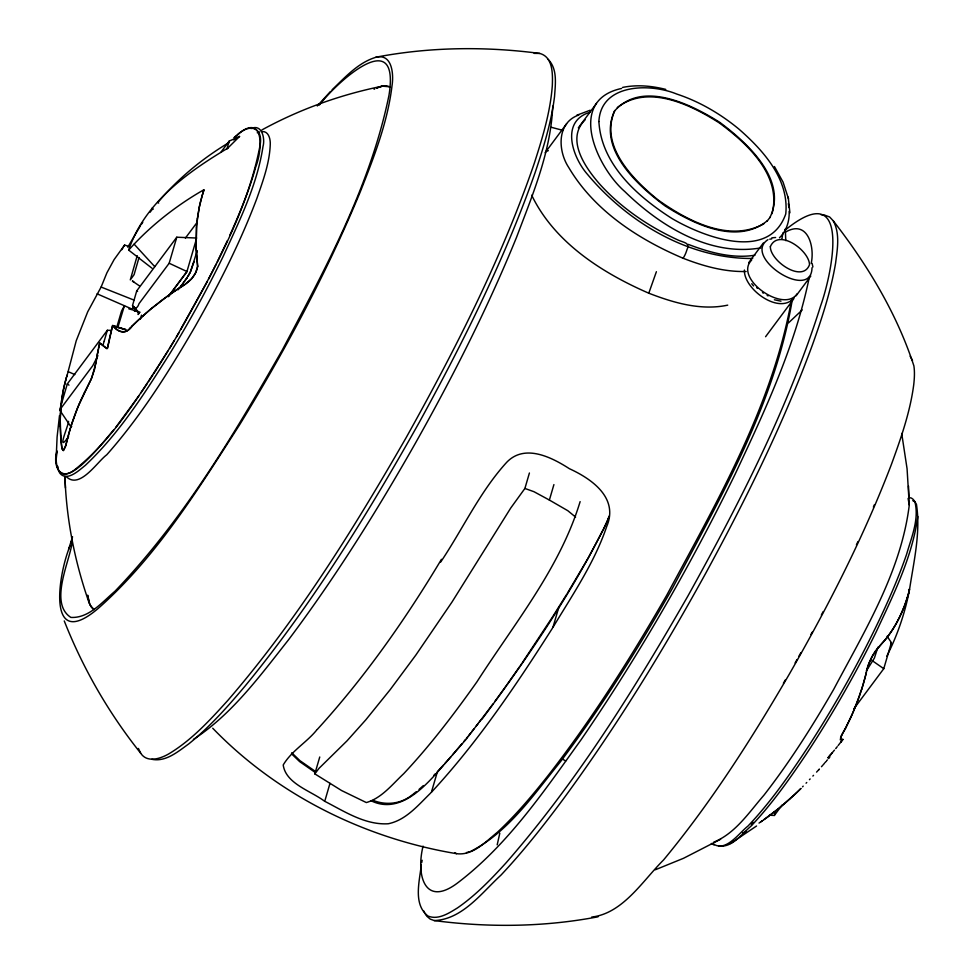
<?xml version="1.0" encoding="UTF-8"?>
<svg xmlns="http://www.w3.org/2000/svg" width="974" height="974" viewBox="0 0 974 974"><rect width="100%" height="100%" fill="white"/><g stroke="black" fill="none" stroke-linecap="round" stroke-linejoin="round"><path stroke-width="1.46" d="M60.169 422.144L60.205 426.454M60.169 421.888L60.23 417.883M423.069 846.138C415.813 875.151 424.737 908.632 458.693 882.103C508.708 843.752 544.551 790.462 581.003 739.863C638.981 655.319 690.213 566.198 735.175 474.094C764.943 410.626 795.186 346.147 809.333 277.079M56.942 451.254C52.292 466.388 60.765 482.069 75.862 468.835C114.798 437.241 140.731 392.839 167.747 351.31M886.803 656.184C897.517 635.158 905.163 612.597 909.546 589.428C913.758 561.572 920.795 532.449 916.449 504.374C914.781 501.622 913.198 497.726 909.436 497.617M59.499 415.521L57.101 437.022L56.127 459.314C58.257 502.547 106.531 437.472 113.739 429.924M60.242 417.627L60.4 413.414M56.188 459.363L57.028 451.145M785.774 240.627L785.288 229.024M60.412 413.171L60.668 409.238M841.207 741.64L842.924 739.376L840.659 742.346M782.913 232.932L781.879 239.129M196.456 227.332L196.164 249.393M61.569 400.558L60.193 419.879L60.96 440.151M196.48 227.088L196.845 222.961M60.692 408.995L60.875 406.803M811.196 263.382C814.909 247.079 807.896 219.296 785.811 231.922M60.899 406.56L61.07 404.867M744.404 270.042C743.515 289.168 779.894 315.673 794.273 297.618M791.46 300.053C772.419 405.866 717.095 501.598 666.715 595.26C631.067 657.353 592.716 718.094 548.764 774.695C532.815 794.93 516.196 814.775 497.3 832.344C485.673 841.706 472.853 855.878 456.55 853.674C364.958 838.456 277.456 795.259 212.734 728.235M791.899 302.025C774.111 404.721 720.833 497.215 672.474 588.199C638.469 648.148 601.81 706.722 560.379 761.838C533.801 794.419 508.818 831.881 470.527 851.495M196.87 222.717L197.345 218.651M61.094 404.624L62.153 396.528M917.812 516.463C912.212 557.372 893.353 594.968 876.125 632.029C855.428 674.118 832.113 714.94 806.289 754.107C789.378 779.285 771.785 804.256 750.844 826.305C741.798 833.817 732.058 848.111 718.763 845.919M197.369 218.407L199.451 206.257M61.606 400.314L63.663 388.382M96.487 359.357L96.657 358.298M96.913 356.667L96.036 362.231M96.426 359.832L94.673 368.756M96.706 357.957L96.828 357.251M62.19 396.296L62.872 392.315M96.876 356.898L99.798 343.067L106.738 348.631L107.542 348.168L112.558 325.791L125.561 329.65L112.594 325.389L109.952 336.42M96.998 356.192L97.363 354.061M95.976 362.596L91.824 377.668M421.279 864.9C419.636 881.166 412.793 904.31 428.012 916.059C438.263 920.272 448.99 913.137 457.427 907.951C475.702 895.337 491.176 879.193 506.066 862.842C577.083 781.598 634.305 689.385 687.888 596.051C739.522 502.949 788.599 407.424 820.705 305.605C832.283 273.195 852.664 174.894 784.898 230.314M97.424 353.708L97.558 353.002M829.507 757.346C827.754 758.003 827.62 757.967 831.443 753.718M97.619 352.649L97.753 351.943M62.957 391.852L64.601 384.28M97.948 350.871L98.289 349.118M421.705 862.611L422.168 860.286M67.23 374.941L76.24 340.73L87.709 311.814L101.113 287.05L106.884 272.866L114.092 259.632L124.599 245.046L129.128 246.556M98.471 348.156L99.555 342.872L103.378 345.819M109.417 338.867L107.31 348.485M109.49 338.514L109.904 336.627M63.712 388.163L66.317 377.9M199.5 206.038L200.388 202.166M497.19 844.835L499.808 833.184M116.636 327.788L121.336 311.704M866.154 673.265C868.151 659.885 876.381 649.305 885.329 639.796M67.036 440.467L65.976 444.814M866.434 672.097L865.058 677.636M908.036 595.175L909.546 589.428L908.596 589.538M865.886 674.398L862.952 685.221M64.649 384.06L65.648 380.237M67.109 440.175L68.01 436.644M200.449 201.947L202.604 194.155M866.738 670.879L866.897 670.246M94.575 369.122L94.295 370.193M864.985 677.928L861.795 688.983M65.867 445.203L63.395 450.548L65.392 446.847L70.055 429.339M68.083 436.352L68.959 433.126M908.632 593.008L908.462 593.629M867.14 669.296L868.662 664.414M202.032 196.066L199.073 208.132L196.651 224.994L196.078 247.213L197.637 266.645L195.53 272.903M65.708 380.018L66.22 378.241M94.198 370.546L90.862 379.933L84.397 392.619M69.044 432.833L71.114 425.857M204.016 189.687C177.378 204.796 149.972 225.968 128.665 250.111L151.968 268.203M580.127 501.622C559.88 568.378 514.089 623.847 476.931 681.849C454.298 713.796 430.52 745.086 403.711 773.685C392.4 784.216 381.845 798.059 366.358 802.564L341.618 790.559L314.821 773.867L319.752 756.993M908.145 594.81L907.232 597.902M121.507 311.108L124.453 305.629L118.012 326.85M104.206 341.034L107.347 330.271L111.085 330.417M71.565 426.174L71.029 426.892L59.67 410.017L67.291 383.963L107.347 330.271M68.545 421.34C68.691 425.041 55.53 454.943 68.594 436.644M71.029 426.892L71.285 425.991M137.224 255.663L130.297 279.891L134.095 274.644L139.026 257.526M176.781 237.218L136.725 290.897L132.464 305.69L138.71 313.117C127.594 297.35 135.143 315.527 139.002 303.669L169.172 263.248L176.781 237.218L196.699 238.033M196.261 239.543L186.85 271.856L168.453 296.607M196.748 252.205L190.587 271.551M196.87 251.803L197.223 250.598M229.231 141.084L226.918 148.985L239.555 136.457L229.231 141.084L221.135 151.92M193.631 262.858L190.295 272.148M329.991 783.352L324.744 801.31C344.528 811.439 365.14 825.161 388.261 823.761C406.097 820.145 418.406 804.901 430.849 792.848M317.256 729.453C364.69 677.587 405.488 619.391 441.466 559.307M314.821 773.867L319.046 768.316L346.975 740.897L365.81 719.835L390.221 689.616L415.825 655.1L452.033 601.993L510.753 508.002L524.901 488.449L529.418 472.987M575.61 517.097L567.793 510.693L549.385 500.052L553.914 484.589M558.991 606.692L552.928 627.414C572.529 594.797 594.432 562.765 606.729 526.471C618.855 497.921 591.827 478.964 569.413 468.713C550.943 456.806 523.355 442.987 505.482 463.648C479.196 493.039 462.516 529.515 440.662 562.071M769.387 815.226L774.354 815.457L774.622 814.556M774.829 813.862L775.121 812.827M877.903 647.174L874.409 658.047L867.286 669.442M853.772 708.938L883.771 668.688L891.38 642.633L887.131 636.278M104.096 341.399L102.891 345.32M140.378 319.07L141.534 315.138M193.692 262.663L193.984 261.653M66.281 378.022L66.5 377.291M202.068 195.92L202.263 195.263M70.14 429.047L72.429 421.815M862.867 685.513L856.572 703.849M66.475 377.352L66.963 375.769M70.189 545.574C58.27 573.467 45.766 652.872 98.143 608.482C156.4 557.006 197.868 489.752 239.543 424.895C285.358 350.043 326.996 272.416 360.514 191.245C373.955 157.07 387.652 122.298 392.035 85.59C393.654 75.473 392.729 54.714 377.571 56.894M72.052 542.835C69.483 562.01 48.846 603.369 70.871 617.419C88.963 618.405 102.307 601.969 114.932 591.267C183.051 520.36 233.797 434.915 282.302 349.983C325.304 268.714 370.473 185.961 389.016 95.099C400.448 23.291 335.86 83.192 319.314 105.082M202.336 195.031L203.895 190.125L203.322 191.878M66.682 376.682L66.877 376.074M907.768 596.1L905.966 601.822M907.159 598.121L904.663 605.463M202.665 193.96L203.103 192.572M66.95 375.83L67.255 374.856M70.919 543.175L71.686 540.74M71.297 425.273L77.798 407.302M68.582 549.36L72.563 536.796M861.71 689.275L859.311 696.459M656.391 271.709L648.781 293.198C673.631 302.829 701 310.852 727.712 305.142M72.526 421.523L73.61 418.37M772.017 213.659C782.171 175.697 747.009 143.3 719.348 122.955C690.858 104.766 648.1 83.679 617.273 107.554M905.893 602.029L903.178 609.249M73.707 418.077L74.937 414.656M859.202 696.739L852.104 714.49M128.665 250.111C144.371 203.006 187.3 172.301 228.074 147.999M585.118 119.839C565.285 139.392 585.63 168.149 599.947 184.378C621.692 208.387 649.171 226.808 678.513 240.249C684.953 242.928 690.237 242.903 686.877 249.965C686 252.887 684.795 255.712 683.091 258.244C638.104 239.19 594.103 210.408 568.755 167.528C557.81 151.031 556.507 122.639 578.836 115.005M868.918 663.708L871.827 656.975M75.047 414.376L76.447 410.687M904.578 605.67L899.988 616.42M76.569 410.407L79.332 403.662M856.45 704.129L855.099 707.514M609.322 515.83L606.741 522.332M609.03 516.804L607.496 520.542M91.69 377.997L77.92 407.022M854.989 707.794L853.699 710.874M903.093 609.456L901.595 612.975M873.398 507.077L874.433 504.666M79.442 403.382L80.915 400.046M853.455 711.434L850.46 718.094M607.021 521.358L605.085 526.057M229.742 235.465C239.665 213.269 249.137 190.734 255.638 167.26C263.65 146.599 263.345 109.77 234.077 137.651M606.205 523.221L603.344 529.807M901.498 613.182L896.397 623.323M81.037 399.766L84.263 392.887M851.86 715.05L848.756 721.673M797.134 293.783C783.839 313.835 733.276 278.32 751.66 260.107M841.548 735.711L840.27 739.875L842.827 739.424M227.38 240.639L217.226 261.909M856.414 544.868L857.924 541.641M604.501 526.958C570.484 594.98 527.275 658.205 481.996 719.189M841.646 735.504L843.667 731.523M850.326 718.374L846.978 725.228M96.864 357.738L92.749 365.7L59.67 410.017M899.891 616.627L898.186 620M97.254 356.947L97.899 355.607M602.736 530.708L588.223 558.078L567.477 593.069M848.488 722.221L845.286 728.491M216.167 264.039L208.546 279.112M846.698 725.776C846.223 729.1 837.701 738.255 841.536 739.863M190.332 272.063L189.102 274.351M195.372 273.219L191.744 278.601M207.413 281.279L176.452 336.87M872.29 656.062L875.346 651.07L887.752 636.643M190.137 272.452L189.65 273.353M898.089 620.194L894.388 626.769M127.764 247.226L140.451 225.7M821.362 615.032L823.164 611.623M843.813 731.231L844.555 729.843M845.14 728.759L844.702 729.575M614.85 110.573C598.998 145.589 633.124 179.813 658.29 200.108C687.425 220.733 728.929 242.916 763.847 223.837M769.886 217.604C788.185 179.837 747.119 142.715 719.786 122.359C691.357 104.413 641.927 79.612 614.411 111.17C597.318 149.034 637.617 185.45 664.95 205.818C693.476 224.008 737.038 245.57 767.463 220.623M810.94 634.451L812.182 632.163M189.492 273.657L187.142 277.541M798.948 656.123L800.859 652.714M896.287 623.518L892.281 630.129M795.101 662.929L797.036 659.532M188.944 274.619L188.627 275.155M180.811 329.456C213.123 271.417 247.092 212.052 259.888 146.258C263.966 127.582 249.563 122.639 237.473 135.069M783.4 683.224L785.373 679.864M121.823 249.697L123.333 247.153M178.948 332.755L169.537 348.497M188.457 275.459L188.079 276.08M174.261 340.559L159.2 365.14M123.588 246.726L124.599 245.046M894.278 626.952L890.199 633.246M133.901 306.798L132.318 309.184L97.083 293.819M566.771 594.213L552.94 616.262M552.502 628.096C515.964 685.465 477.698 742.249 431.397 792.276L437.448 771.554L443.353 765.211M552.514 616.932L522.575 662.344M158.129 366.833L153.843 373.492M187.276 277.346L186.911 277.894M152.772 375.136L148.498 381.65M892.16 630.324L885.463 639.626M187.008 277.76L186.533 278.454M147.427 383.245L140.938 392.851M186.764 278.114L184.159 281.742M141.23 224.568L142.776 222.303M520.64 665.169L521.954 663.257M519.994 666.119L506.991 684.698M186.241 278.868L184.768 280.914M138.771 396.004L115.736 427.403M890.066 633.429L887.886 636.472M138.284 314.042L139.647 312.167M138.138 314.505L139.842 312.179M506.346 685.599L499.309 695.387M828.034 757.748L828.667 756.956M498.676 696.264L494.865 701.45M184.135 275.301L186.911 271.515L169.172 263.248M183.769 275.8L168.319 296.51M180.47 286.673L181.42 285.406M545.099 152.711L566.6 123.795M578.325 127.825L596.453 103.439M492.978 704.019L466.022 739.424L437.168 772.54M751.441 824.856L753.292 822.373M751.526 824.747L752.366 823.614M185.377 238.106L197.32 222.096M178.169 289.765L180.774 286.283M181.383 285.455L183.088 283.166M748.677 262.712L763.36 242.989M765.576 336.724L793.652 298.994M796.099 295.792L810.782 276.068M890.638 643.631L891.38 642.633M774.354 815.457L781.391 806.022M781.696 805.608L782.159 804.999M182.929 283.385L184.439 281.364M866.434 670.587L867.116 669.674M149.984 212.332L152.492 209.057M70.968 427.221L71.589 426.417M480.827 720.103L479.378 721.977M840.964 741.957L838.115 745.573M478.271 723.402L476.067 726.227M767.025 221.22L770.324 217.007M473.875 729.015L471.696 731.754M470.612 733.118L468.457 735.796M837.238 746.681L836.569 747.508M836.349 747.789L835.692 748.604M466.315 738.45L467.374 737.123M464.184 741.056L465.243 739.753M834.462 750.102L831.662 753.45M829.324 757.553L828.472 758.6M462.066 743.612L452.533 754.874M827.389 759.89L826.658 760.755M832.076 752.963L830.481 754.85M157.776 202.58C177.828 178.741 202.154 158.652 228.829 142.654M826.025 761.485L825.124 762.545M830.566 754.753L829.081 756.445M824.454 763.312L823.578 764.334M317.293 105.959L330.503 91.446M450.974 756.664L444.862 763.555M823.079 764.894L821.472 766.721M191.501 278.881L184.829 284.505M819.39 769.034L818.684 769.813M818.854 769.63L816.565 772.114M829.885 756.859L828.314 757.699M812.864 776.059L813.546 775.341M436.656 773.076C420.585 791.058 397.27 813.643 371.021 800.738M809.455 779.663L810.137 778.944M316.769 729.952C306.615 742.505 291.396 750.991 283.215 764.967C285.723 783.68 310.962 790.937 324.464 801.152M806.07 783.193L806.74 782.499M433.82 775.353L435.354 773.758M332.085 89.803C345.283 77.129 358.529 62.178 376.719 57.04M803.209 786.14L802.552 786.822M788.636 322.771L802.223 309.939M800.957 788.441L796.428 792.885M800.725 788.66L799.386 789.999M132.33 325.9C127.229 334.289 118 333.047 112.874 325.706M133.681 324.561L130.151 327.982M132.318 325.913L139.647 318.851M133.901 324.342L136.64 321.688M798.924 790.45L793.408 795.734M779.468 237.766C786.554 231.069 789.597 220.903 789.147 211.334M796.196 793.104L779.261 808.03L764.164 819.499M136.859 321.469L150.58 309.233L168.636 295.305M139.879 318.644L142.703 316.063M793.177 795.941L790.352 798.534M423.386 785.58L419.039 789.427M142.935 315.844L145.564 313.518M129.907 328.201C125.597 334.374 118.524 332.195 114.591 327.179M790.121 798.741L787.248 801.298M145.808 313.311L151.92 308.113M787.004 801.505L784.338 803.806M784.094 804.025L781.136 806.496M234.344 137.59L235.927 136.287M780.88 806.703L777.885 809.138M152.419 307.711L162.074 300.114M777.386 809.552L774.33 811.951M416.178 791.789L413.329 794.005M774.074 812.146L767.853 816.833M162.329 299.919L165.203 297.788M165.726 297.411L179.216 288.097M767.597 817.028L763.092 820.254M412.623 794.528C401.726 803.879 386.228 805.717 373.03 800.324M168.904 295.122L172.118 292.857M762.557 820.632L760.95 821.752M172.386 292.675L175.637 290.459M759.026 823.067L762.508 820.668M175.917 290.276L182.54 285.954M730.512 843.484L756.554 826.001M179.484 287.914C187.885 283.3 196.468 276.19 197.612 266.072M183.1 285.601L184.536 284.688M713.723 842.181C735.455 833.379 749.116 812.231 763.993 795.125C789.975 761.729 812.657 725.886 833.756 689.251C864.644 630.884 901.108 571.604 909.278 505.056L907.074 468.774L901.705 433.454M193.436 739.4C232.238 714.1 260.095 675.725 288.462 639.881C335.312 577.497 376.768 511.216 415.277 443.426C452.861 376.646 487.682 308.174 516.597 237.169C532.534 194.91 550.858 151.834 552.745 106.129M746.084 831.358L742.638 833.233M745.67 831.601L742.517 833.294M233.541 139.866L239.555 136.457M261.86 129.956C299.505 109.332 340.34 94.709 382.392 86.162L389.929 86.796M720.614 839.247L683.529 858.289L655.283 869.782M374.077 89.279L374.71 88.963M576.669 115.285L590.147 110.232M842.705 739.473L841.767 739.79M767.938 239.677C741.64 256.807 811.379 302.317 812.012 267.765M376.573 88.086L378.923 87.136M376.743 88.001L381.674 86.309M257.246 132.768L259.632 131.953M545.89 151.53L548.325 150.666M590.354 112.168C559.721 120.946 572.566 157.484 587.468 174.346C627.755 222.462 688.801 259.011 752.671 258.475M379.495 86.942L382.392 86.162M251.036 128.58C262.043 123.467 265.232 138.673 263.017 146.404C257.148 185.182 239.397 220.94 223.241 256.272C207.17 289.375 189.394 321.651 170.17 353.038C145.114 392.644 119.644 432.967 85.347 465.341C78.87 470.442 66.402 482.629 59.268 472.427M621.595 88.451C565.979 100.371 597.025 167.455 624.784 191.537C660.068 225.931 709.62 256.795 760.816 247.883M466.436 852.591L469.164 851.86M591.717 917.058C623.056 913.442 642.828 880.52 663.55 859.969C711.47 802.052 751.952 738.414 789.671 673.521C828.192 606.193 863.719 536.881 891.441 464.342C900.865 438.434 910.166 412.087 913.746 384.608C914.428 378.423 914.817 372.117 913.904 365.932C896.713 313.129 867.225 264.575 833.294 220.867L829.629 216.971L823.992 214.877M382.198 86.199L386.495 85.895L389.977 86.832M375.842 57.223C429.79 46.898 485.381 46.277 539.766 53.436C553.208 57.003 552.733 74.426 552.319 85.529C550.359 112.193 542.445 137.979 534.288 163.291C501.488 258.914 455.357 349.374 406.231 437.496C353.428 529.332 297.143 620.097 227.746 700.501C210.469 719.579 192.767 738.974 170.754 752.683C162.244 758.089 147.549 763.896 140.633 753.133C108.735 713.163 83.009 668.493 64.26 620.937M598.06 916.79C544.149 927.102 488.583 927.723 434.221 920.576L430.191 919.091L426.892 916.278M754.96 255.212C732.278 258.828 709.413 252.449 688.338 244.389M622.544 87.441C636.862 84.47 651.679 85.858 665.753 89.401M771.846 237.839L775.621 237.498M769.752 239.178L771.725 238.898M534.105 53.363L539.766 53.436M821.119 214.767L823.054 214.779M746.145 271.502C724.437 272.05 703.131 266.072 683.091 258.244M262.323 131.551C268.909 131.283 270.553 139.55 270.248 144.676C269.53 163.303 262.931 181.067 256.856 198.477C240.042 243.135 218.249 285.747 194.715 327.191C168.709 371.837 141.072 416.032 106.714 454.821C97.376 461.566 79.442 490.068 66.281 476.554M138.052 311.351L128.848 308.88M780.965 301.185L774.391 299.773M434.221 920.576C462.48 919.419 481.753 892.732 501.038 875.054C523.501 851.081 543.857 825.221 563.435 798.875C616.274 726.933 663.087 650.705 706.113 572.554C746.242 498.798 783.632 423.264 812.62 344.37C822.068 317.865 830.883 290.946 835.595 263.138C837.336 249.283 840.221 233.784 833.294 220.867M524.901 488.449L533.983 491.712L549.385 500.052M551.369 127.314L563.082 130.406M126.023 329.614L113.325 326.047L114.469 327.081M151.798 759.282C165.799 762.24 178.12 751.49 188.713 743.929C209.714 726.981 227.697 706.674 245.034 686.11C312.045 604.452 367.709 514.126 419.344 422.205C463.429 341.777 504.69 259.327 535.103 172.642C543.443 147.805 551.296 122.554 554.547 96.463C555.363 84.214 557.7 68.898 548.106 59.353M106.982 348.461L103.5 345.904M101.113 287.05L134.205 300.175M648.781 293.198C602.054 272.842 554.401 242.477 531.682 195.19M68.314 371.703L74.84 374.588M912.784 500.66L913.563 501.026M133.767 281.827L132.415 281.084L139.465 285.893M767.135 295.414L768.096 295.901M132.501 281.169L133.121 281.498M454.724 852.725L456.55 853.674M561.755 758.709L565.724 760.962M711.361 843.46L714.015 844.957M315.418 771.432L299.907 760.633L291.737 752.756M315.126 772.406L299.627 761.607L291.457 753.73M136.725 290.897L137.578 291.47M762.484 292.529L763.385 293.162M67.291 383.963L68.984 385.132M871.925 660.457L883.771 668.688M157.593 202.202L158.665 203.079M152.102 208.144L153.235 209.142M914.282 501.5L914.927 502.085M713.199 843.849C725.825 852.64 739.047 832.892 747.935 826.11C771.274 801.492 790.62 773.429 809.224 745.171C835.643 704.226 859.543 661.626 880.399 617.589C890.126 596.879 899.209 575.841 906.636 554.194C911.408 537.38 919.359 519.398 914.89 501.756M756.725 287.622L757.468 288.377M135.009 308.405L138.077 311.984M134.132 244.157L154.756 266.669M91.641 607.569L94.064 609.639L89.925 604.866L87.757 595.808M132.61 306.067L138.832 313.372M134.887 308.186L137.931 311.777M751.758 283.702L753.547 285.942M910.142 356.216L912.516 360.465M91.373 607.228L89.072 602.699C74.876 562.059 66.281 519.337 64.954 476.262M426.32 915.56L424.798 913.064M140.633 753.133L138.418 748.446M774.427 166.517L783.072 182.138L788.49 198.83M423.933 911.128L424.347 912.127M908.085 498.432L909.278 505.056M89.072 602.699L87.709 595.151M58.44 470.101L58.757 471.148M812.109 263.382L812.913 266.973M788.209 197.125L789.914 212.819M788.356 203.615L788.989 207.572M57.843 466.412L57.99 467.727M60.972 440.406L61.959 448.783L63.261 450.597L61.861 448.247L60.607 435.707M197.625 266.206L196.176 249.648M60.595 435.451L60.205 426.697M908.499 486.026L908.998 498.615M64.99 476.785L65.428 487.974M598.888 121.507C601.238 164.716 637.958 196.833 672.06 218.566C703.082 236.779 768.766 262.359 785.75 213.963C789.33 179.35 763.287 150.349 738.901 129.092C720.456 113.848 699.417 101.515 676.65 94.015C649.999 83.009 600.8 83.472 598.888 121.507M770.349 246.666C770.13 260.813 802.479 283.556 809.516 264.709C809.187 250.172 778.202 228.074 770.349 246.666M136.664 311.363L134.29 310.743L136.664 311.363"/></g></svg>
